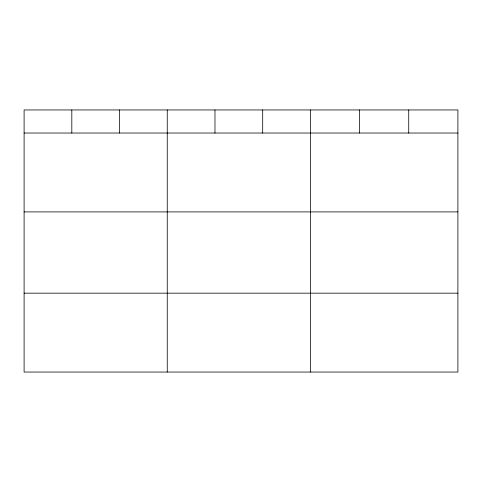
<?xml version="1.0" encoding="UTF-8"?>
<svg xmlns="http://www.w3.org/2000/svg" width="482" height="482" viewBox="0 0 482 482"><rect width="100%" height="100%" fill="white"/><g stroke="black" fill="none" stroke-linecap="round" stroke-linejoin="round"><path stroke-width="0.72" d="M457.9 211.905L457.9 109.95L24.1 109.95L24.1 372.05L457.9 372.05L457.9 211.905L24.1 211.905M24.1 133.032L457.9 133.032M24.1 293.17L457.9 293.17M408.736 109.95L408.736 133.032M359.572 109.95L359.572 133.032M310.408 109.95L310.408 372.05M262.69 109.95L262.69 133.032M214.972 109.95L214.972 133.032M167.254 109.95L167.254 372.05M119.536 109.95L119.536 133.032M71.818 109.95L71.818 133.032"/></g></svg>
